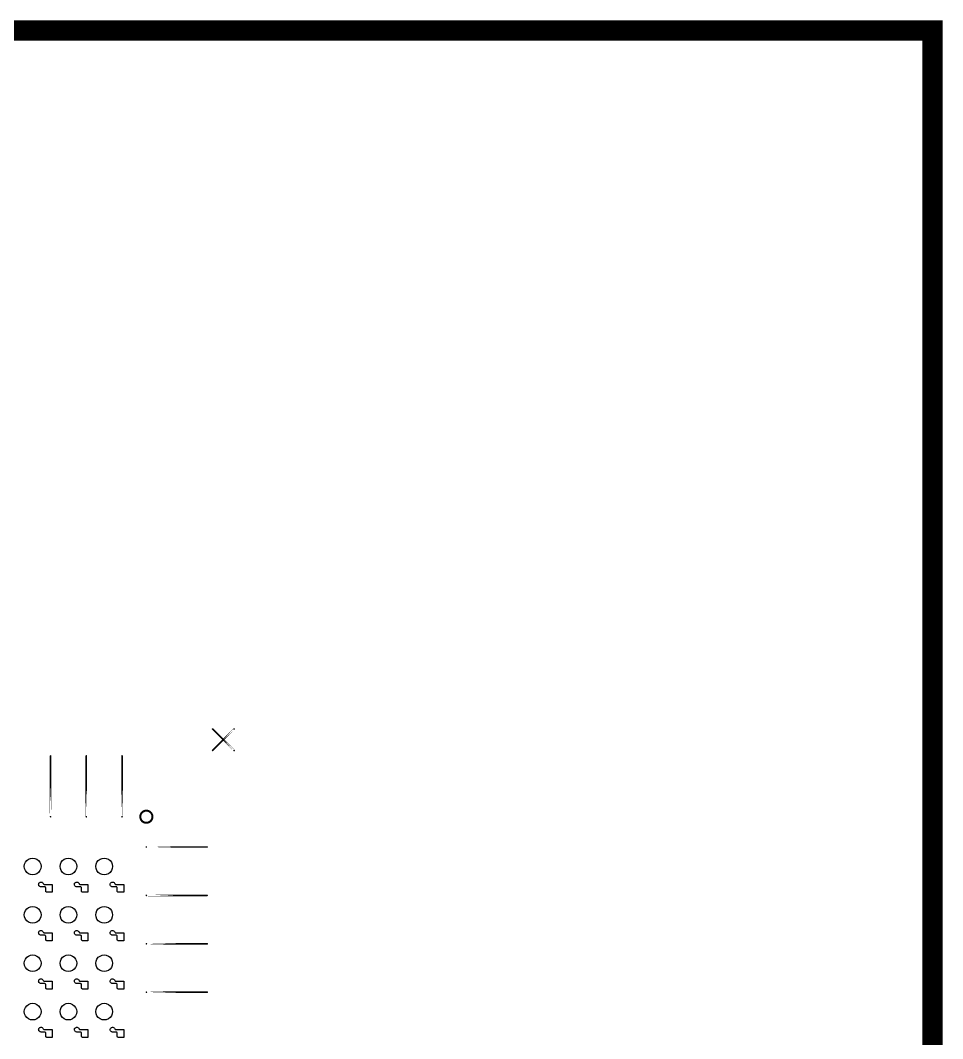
# Model space of a CAD drawing. Extents: x 11 to 212, y 11 to 212.
# Drawn here: x 166.2 to 211.7, y 161.4 to 211.7 of the extents above; entities that cross this region are included whole.
import ezdxf

# ---------------------------------------------------------------- set-up
doc = ezdxf.new("R2010")
doc.units = 0
doc.layers.get('0').update_dxf_attribs({"linetype": 'continuous'})
doc.layers.add('C3', color=7, linetype='continuous')

# ---------------------------------------------------------------- blocks, each defined once
blk = doc.blocks.new('cutlineendpoint')
at = {"const_width": 0.04}
blk.add_lwpolyline([(-0.02, 0, 1), (0.02, 0, 1)], format="xyb", close=True, dxfattribs=at)

msp = doc.modelspace()

# ---------------------------------------------------------------- linework, layer by layer
at = {"layer": 'C3'}
for points, const_width in [([(11.2, 211.2), (211.2, 211.2), (211.2, 11.2), (11.2, 11.2)], 1), ([(176.73, 176.73), (175.67, 175.67)], 0.08), ([(176.73, 175.67), (175.67, 176.73)], 0.08), ([(167.671, 172.4), (167.671, 175.4)], 0.08), ([(169.435, 172.4), (169.435, 175.4)], 0.08), ([(171.2, 172.4), (171.2, 175.4)], 0.08), ([(172.4, 170.906), (175.4, 170.906)], 0.08), ([(172.4, 168.518), (175.4, 168.518)], 0.08), ([(172.4, 166.129), (175.4, 166.129)], 0.08), ([(172.4, 163.741), (175.4, 163.741)], 0.08)]:
    msp.add_lwpolyline(points, close=True, dxfattribs=dict(at, const_width=const_width))
at = {"layer": 'C3', "const_width": 0.1}
msp.add_lwpolyline([(172.1, 172.4, 1), (172.7, 172.4, 1)], format="xyb", close=True, dxfattribs=at)
at = {"layer": 'C3'}
for points in [[(167.2, 169.947), (167.186, 169.84), (167.145, 169.741), (167.079, 169.656), (166.994, 169.59), (166.895, 169.549), (166.788, 169.535), (166.682, 169.549), (166.582, 169.59), (166.497, 169.656), (166.432, 169.741), (166.391, 169.84), (166.376, 169.947), (166.391, 170.054), (166.432, 170.153), (166.497, 170.238), (166.582, 170.304), (166.682, 170.345), (166.788, 170.359), (166.895, 170.345), (166.994, 170.304), (167.079, 170.238), (167.145, 170.153), (167.186, 170.054)], [(168.965, 169.947), (168.951, 169.84), (168.91, 169.741), (168.844, 169.656), (168.759, 169.59), (168.66, 169.549), (168.553, 169.535), (168.446, 169.549), (168.347, 169.59), (168.262, 169.656), (168.196, 169.741), (168.155, 169.84), (168.141, 169.947), (168.155, 170.054), (168.196, 170.153), (168.262, 170.238), (168.347, 170.304), (168.446, 170.345), (168.553, 170.359), (168.66, 170.345), (168.759, 170.304), (168.844, 170.238), (168.91, 170.153), (168.951, 170.054)], [(170.729, 169.947), (170.715, 169.84), (170.674, 169.741), (170.609, 169.656), (170.524, 169.59), (170.424, 169.549), (170.318, 169.535), (170.211, 169.549), (170.112, 169.59), (170.026, 169.656), (169.961, 169.741), (169.92, 169.84), (169.906, 169.947), (169.92, 170.054), (169.961, 170.153), (170.026, 170.238), (170.112, 170.304), (170.211, 170.345), (170.318, 170.359), (170.424, 170.345), (170.524, 170.304), (170.609, 170.238), (170.674, 170.153), (170.715, 170.054)], [(167.494, 168.671), (167.479, 168.673), (167.465, 168.678), (167.453, 168.688), (167.443, 168.7), (167.437, 168.714), (167.435, 168.729), (167.435, 168.882), (167.433, 168.898), (167.427, 168.912), (167.418, 168.924), (167.406, 168.933), (167.392, 168.939), (167.376, 168.941), (167.2, 168.941), (167.17, 168.945), (167.142, 168.956), (167.118, 168.974), (167.099, 168.998), (167.087, 169.026), (167.082, 169.056), (167.085, 169.086), (167.096, 169.114), (167.113, 169.139), (167.137, 169.158), (167.164, 169.171), (167.194, 169.176), (167.224, 169.174), (167.252, 169.164), (167.277, 169.148), (167.297, 169.125), (167.311, 169.098), (167.317, 169.085), (167.327, 169.074), (167.339, 169.066), (167.352, 169.061), (167.366, 169.059), (167.751, 169.059), (167.751, 168.671)], [(169.259, 168.671), (169.244, 168.673), (169.229, 168.678), (169.217, 168.688), (169.208, 168.7), (169.202, 168.714), (169.2, 168.729), (169.2, 168.882), (169.198, 168.898), (169.192, 168.912), (169.183, 168.924), (169.171, 168.933), (169.156, 168.939), (169.141, 168.941), (168.965, 168.941), (168.935, 168.945), (168.907, 168.956), (168.883, 168.974), (168.864, 168.998), (168.852, 169.026), (168.847, 169.056), (168.85, 169.086), (168.861, 169.114), (168.878, 169.139), (168.901, 169.158), (168.929, 169.171), (168.958, 169.176), (168.988, 169.174), (169.017, 169.164), (169.042, 169.148), (169.062, 169.125), (169.076, 169.098), (169.082, 169.085), (169.091, 169.074), (169.103, 169.066), (169.117, 169.061), (169.131, 169.059), (169.515, 169.059), (169.515, 168.671)], [(171.024, 168.671), (171.008, 168.673), (170.994, 168.678), (170.982, 168.688), (170.973, 168.7), (170.967, 168.714), (170.965, 168.729), (170.965, 168.882), (170.963, 168.898), (170.957, 168.912), (170.947, 168.924), (170.935, 168.933), (170.921, 168.939), (170.906, 168.941), (170.729, 168.941), (170.699, 168.945), (170.672, 168.956), (170.647, 168.974), (170.629, 168.998), (170.617, 169.026), (170.612, 169.056), (170.615, 169.086), (170.625, 169.114), (170.643, 169.139), (170.666, 169.158), (170.693, 169.171), (170.723, 169.176), (170.753, 169.174), (170.782, 169.164), (170.807, 169.148), (170.827, 169.125), (170.84, 169.098), (170.847, 169.085), (170.856, 169.074), (170.868, 169.066), (170.881, 169.061), (170.896, 169.059), (171.28, 169.059), (171.28, 168.671)], [(167.2, 167.559), (167.186, 167.452), (167.145, 167.353), (167.079, 167.268), (166.994, 167.202), (166.895, 167.161), (166.788, 167.147), (166.682, 167.161), (166.582, 167.202), (166.497, 167.268), (166.432, 167.353), (166.391, 167.452), (166.376, 167.559), (166.391, 167.665), (166.432, 167.765), (166.497, 167.85), (166.582, 167.915), (166.682, 167.957), (166.788, 167.971), (166.895, 167.957), (166.994, 167.915), (167.079, 167.85), (167.145, 167.765), (167.186, 167.665)], [(168.965, 167.559), (168.951, 167.452), (168.91, 167.353), (168.844, 167.268), (168.759, 167.202), (168.66, 167.161), (168.553, 167.147), (168.446, 167.161), (168.347, 167.202), (168.262, 167.268), (168.196, 167.353), (168.155, 167.452), (168.141, 167.559), (168.155, 167.665), (168.196, 167.765), (168.262, 167.85), (168.347, 167.915), (168.446, 167.957), (168.553, 167.971), (168.66, 167.957), (168.759, 167.915), (168.844, 167.85), (168.91, 167.765), (168.951, 167.665)], [(170.729, 167.559), (170.715, 167.452), (170.674, 167.353), (170.609, 167.268), (170.524, 167.202), (170.424, 167.161), (170.318, 167.147), (170.211, 167.161), (170.112, 167.202), (170.026, 167.268), (169.961, 167.353), (169.92, 167.452), (169.906, 167.559), (169.92, 167.665), (169.961, 167.765), (170.026, 167.85), (170.112, 167.915), (170.211, 167.957), (170.318, 167.971), (170.424, 167.957), (170.524, 167.915), (170.609, 167.85), (170.674, 167.765), (170.715, 167.665)], [(167.494, 166.282), (167.479, 166.284), (167.465, 166.29), (167.453, 166.3), (167.443, 166.312), (167.437, 166.326), (167.435, 166.341), (167.435, 166.494), (167.433, 166.509), (167.427, 166.524), (167.418, 166.536), (167.406, 166.545), (167.392, 166.551), (167.376, 166.553), (167.2, 166.553), (167.17, 166.557), (167.142, 166.568), (167.118, 166.586), (167.099, 166.61), (167.087, 166.638), (167.082, 166.667), (167.085, 166.697), (167.096, 166.726), (167.113, 166.75), (167.137, 166.77), (167.164, 166.783), (167.194, 166.788), (167.224, 166.786), (167.252, 166.776), (167.277, 166.759), (167.297, 166.737), (167.311, 166.71), (167.317, 166.697), (167.327, 166.686), (167.339, 166.678), (167.352, 166.672), (167.366, 166.671), (167.751, 166.671), (167.751, 166.282)], [(169.259, 166.282), (169.244, 166.284), (169.229, 166.29), (169.217, 166.3), (169.208, 166.312), (169.202, 166.326), (169.2, 166.341), (169.2, 166.494), (169.198, 166.509), (169.192, 166.524), (169.183, 166.536), (169.171, 166.545), (169.156, 166.551), (169.141, 166.553), (168.965, 166.553), (168.935, 166.557), (168.907, 166.568), (168.883, 166.586), (168.864, 166.61), (168.852, 166.638), (168.847, 166.667), (168.85, 166.697), (168.861, 166.726), (168.878, 166.75), (168.901, 166.77), (168.929, 166.783), (168.958, 166.788), (168.988, 166.786), (169.017, 166.776), (169.042, 166.759), (169.062, 166.737), (169.076, 166.71), (169.082, 166.697), (169.091, 166.686), (169.103, 166.678), (169.117, 166.672), (169.131, 166.671), (169.515, 166.671), (169.515, 166.282)], [(171.024, 166.282), (171.008, 166.284), (170.994, 166.29), (170.982, 166.3), (170.973, 166.312), (170.967, 166.326), (170.965, 166.341), (170.965, 166.494), (170.963, 166.509), (170.957, 166.524), (170.947, 166.536), (170.935, 166.545), (170.921, 166.551), (170.906, 166.553), (170.729, 166.553), (170.699, 166.557), (170.672, 166.568), (170.647, 166.586), (170.629, 166.61), (170.617, 166.638), (170.612, 166.667), (170.615, 166.697), (170.625, 166.726), (170.643, 166.75), (170.666, 166.77), (170.693, 166.783), (170.723, 166.788), (170.753, 166.786), (170.782, 166.776), (170.807, 166.759), (170.827, 166.737), (170.84, 166.71), (170.847, 166.697), (170.856, 166.686), (170.868, 166.678), (170.881, 166.672), (170.896, 166.671), (171.28, 166.671), (171.28, 166.282)], [(167.2, 165.171), (167.186, 165.064), (167.145, 164.965), (167.079, 164.879), (166.994, 164.814), (166.895, 164.773), (166.788, 164.759), (166.682, 164.773), (166.582, 164.814), (166.497, 164.879), (166.432, 164.965), (166.391, 165.064), (166.376, 165.171), (166.391, 165.277), (166.432, 165.376), (166.497, 165.462), (166.582, 165.527), (166.682, 165.568), (166.788, 165.582), (166.895, 165.568), (166.994, 165.527), (167.079, 165.462), (167.145, 165.376), (167.186, 165.277)], [(168.965, 165.171), (168.951, 165.064), (168.91, 164.965), (168.844, 164.879), (168.759, 164.814), (168.66, 164.773), (168.553, 164.759), (168.446, 164.773), (168.347, 164.814), (168.262, 164.879), (168.196, 164.965), (168.155, 165.064), (168.141, 165.171), (168.155, 165.277), (168.196, 165.376), (168.262, 165.462), (168.347, 165.527), (168.446, 165.568), (168.553, 165.582), (168.66, 165.568), (168.759, 165.527), (168.844, 165.462), (168.91, 165.376), (168.951, 165.277)], [(170.729, 165.171), (170.715, 165.064), (170.674, 164.965), (170.609, 164.879), (170.524, 164.814), (170.424, 164.773), (170.318, 164.759), (170.211, 164.773), (170.112, 164.814), (170.026, 164.879), (169.961, 164.965), (169.92, 165.064), (169.906, 165.171), (169.92, 165.277), (169.961, 165.376), (170.026, 165.462), (170.112, 165.527), (170.211, 165.568), (170.318, 165.582), (170.424, 165.568), (170.524, 165.527), (170.609, 165.462), (170.674, 165.376), (170.715, 165.277)], [(167.494, 163.894), (167.479, 163.896), (167.465, 163.902), (167.453, 163.911), (167.443, 163.924), (167.437, 163.938), (167.435, 163.953), (167.435, 164.106), (167.433, 164.121), (167.427, 164.135), (167.418, 164.147), (167.406, 164.157), (167.392, 164.163), (167.376, 164.165), (167.2, 164.165), (167.17, 164.169), (167.142, 164.18), (167.118, 164.198), (167.099, 164.222), (167.087, 164.249), (167.082, 164.279), (167.085, 164.309), (167.096, 164.337), (167.113, 164.362), (167.137, 164.381), (167.164, 164.394), (167.194, 164.4), (167.224, 164.398), (167.252, 164.388), (167.277, 164.371), (167.297, 164.348), (167.311, 164.322), (167.317, 164.309), (167.327, 164.298), (167.339, 164.289), (167.352, 164.284), (167.366, 164.282), (167.751, 164.282), (167.751, 163.894)], [(169.259, 163.894), (169.244, 163.896), (169.229, 163.902), (169.217, 163.911), (169.208, 163.924), (169.202, 163.938), (169.2, 163.953), (169.2, 164.106), (169.198, 164.121), (169.192, 164.135), (169.183, 164.147), (169.171, 164.157), (169.156, 164.163), (169.141, 164.165), (168.965, 164.165), (168.935, 164.169), (168.907, 164.18), (168.883, 164.198), (168.864, 164.222), (168.852, 164.249), (168.847, 164.279), (168.85, 164.309), (168.861, 164.337), (168.878, 164.362), (168.901, 164.381), (168.929, 164.394), (168.958, 164.4), (168.988, 164.398), (169.017, 164.388), (169.042, 164.371), (169.062, 164.348), (169.076, 164.322), (169.082, 164.309), (169.091, 164.298), (169.103, 164.289), (169.117, 164.284), (169.131, 164.282), (169.515, 164.282), (169.515, 163.894)], [(171.024, 163.894), (171.008, 163.896), (170.994, 163.902), (170.982, 163.911), (170.973, 163.924), (170.967, 163.938), (170.965, 163.953), (170.965, 164.106), (170.963, 164.121), (170.957, 164.135), (170.947, 164.147), (170.935, 164.157), (170.921, 164.163), (170.906, 164.165), (170.729, 164.165), (170.699, 164.169), (170.672, 164.18), (170.647, 164.198), (170.629, 164.222), (170.617, 164.249), (170.612, 164.279), (170.615, 164.309), (170.625, 164.337), (170.643, 164.362), (170.666, 164.381), (170.693, 164.394), (170.723, 164.4), (170.753, 164.398), (170.782, 164.388), (170.807, 164.371), (170.827, 164.348), (170.84, 164.322), (170.847, 164.309), (170.856, 164.298), (170.868, 164.289), (170.881, 164.284), (170.896, 164.282), (171.28, 164.282), (171.28, 163.894)], [(167.2, 162.782), (167.186, 162.676), (167.145, 162.576), (167.079, 162.491), (166.994, 162.426), (166.895, 162.385), (166.788, 162.371), (166.682, 162.385), (166.582, 162.426), (166.497, 162.491), (166.432, 162.576), (166.391, 162.676), (166.376, 162.782), (166.391, 162.889), (166.432, 162.988), (166.497, 163.074), (166.582, 163.139), (166.682, 163.18), (166.788, 163.194), (166.895, 163.18), (166.994, 163.139), (167.079, 163.074), (167.145, 162.988), (167.186, 162.889)], [(168.965, 162.782), (168.951, 162.676), (168.91, 162.576), (168.844, 162.491), (168.759, 162.426), (168.66, 162.385), (168.553, 162.371), (168.446, 162.385), (168.347, 162.426), (168.262, 162.491), (168.196, 162.576), (168.155, 162.676), (168.141, 162.782), (168.155, 162.889), (168.196, 162.988), (168.262, 163.074), (168.347, 163.139), (168.446, 163.18), (168.553, 163.194), (168.66, 163.18), (168.759, 163.139), (168.844, 163.074), (168.91, 162.988), (168.951, 162.889)], [(170.729, 162.782), (170.715, 162.676), (170.674, 162.576), (170.609, 162.491), (170.524, 162.426), (170.424, 162.385), (170.318, 162.371), (170.211, 162.385), (170.112, 162.426), (170.026, 162.491), (169.961, 162.576), (169.92, 162.676), (169.906, 162.782), (169.92, 162.889), (169.961, 162.988), (170.026, 163.074), (170.112, 163.139), (170.211, 163.18), (170.318, 163.194), (170.424, 163.18), (170.524, 163.139), (170.609, 163.074), (170.674, 162.988), (170.715, 162.889)], [(167.494, 161.506), (167.479, 161.508), (167.465, 161.514), (167.453, 161.523), (167.443, 161.535), (167.437, 161.549), (167.435, 161.565), (167.435, 161.718), (167.433, 161.733), (167.427, 161.747), (167.418, 161.759), (167.406, 161.769), (167.392, 161.774), (167.376, 161.776), (167.2, 161.776), (167.17, 161.78), (167.142, 161.792), (167.118, 161.81), (167.099, 161.833), (167.087, 161.861), (167.082, 161.891), (167.085, 161.921), (167.096, 161.949), (167.113, 161.974), (167.137, 161.993), (167.164, 162.006), (167.194, 162.012), (167.224, 162.009), (167.252, 162), (167.277, 161.983), (167.297, 161.96), (167.311, 161.933), (167.317, 161.92), (167.327, 161.909), (167.339, 161.901), (167.352, 161.896), (167.366, 161.894), (167.751, 161.894), (167.751, 161.506)], [(169.259, 161.506), (169.244, 161.508), (169.229, 161.514), (169.217, 161.523), (169.208, 161.535), (169.202, 161.549), (169.2, 161.565), (169.2, 161.718), (169.198, 161.733), (169.192, 161.747), (169.183, 161.759), (169.171, 161.769), (169.156, 161.774), (169.141, 161.776), (168.965, 161.776), (168.935, 161.78), (168.907, 161.792), (168.883, 161.81), (168.864, 161.833), (168.852, 161.861), (168.847, 161.891), (168.85, 161.921), (168.861, 161.949), (168.878, 161.974), (168.901, 161.993), (168.929, 162.006), (168.958, 162.012), (168.988, 162.009), (169.017, 162), (169.042, 161.983), (169.062, 161.96), (169.076, 161.933), (169.082, 161.92), (169.091, 161.909), (169.103, 161.901), (169.117, 161.896), (169.131, 161.894), (169.515, 161.894), (169.515, 161.506)], [(171.024, 161.506), (171.008, 161.508), (170.994, 161.514), (170.982, 161.523), (170.973, 161.535), (170.967, 161.549), (170.965, 161.565), (170.965, 161.718), (170.963, 161.733), (170.957, 161.747), (170.947, 161.759), (170.935, 161.769), (170.921, 161.774), (170.906, 161.776), (170.729, 161.776), (170.699, 161.78), (170.672, 161.792), (170.647, 161.81), (170.629, 161.833), (170.617, 161.861), (170.612, 161.891), (170.615, 161.921), (170.625, 161.949), (170.643, 161.974), (170.666, 161.993), (170.693, 162.006), (170.723, 162.012), (170.753, 162.009), (170.782, 162), (170.807, 161.983), (170.827, 161.96), (170.84, 161.933), (170.847, 161.92), (170.856, 161.909), (170.868, 161.901), (170.881, 161.896), (170.896, 161.894), (171.28, 161.894), (171.28, 161.506)]]:
    msp.add_lwpolyline(points, close=True, dxfattribs=at)

# ---------------------------------------------------------------- block references
for p in [(175.67, 176.73), (176.73, 176.73), (167.671, 175.4), (169.435, 175.4), (171.2, 175.4), (175.67, 175.67), (176.73, 175.67), (167.671, 172.4), (169.435, 172.4), (171.2, 172.4), (172.4, 170.906), (175.4, 170.906), (172.4, 168.518), (175.4, 168.518), (172.4, 166.129), (175.4, 166.129), (172.4, 163.741), (175.4, 163.741)]:
    msp.add_blockref('cutlineendpoint', p, dxfattribs=at)

doc.saveas('drawing.dxf')
